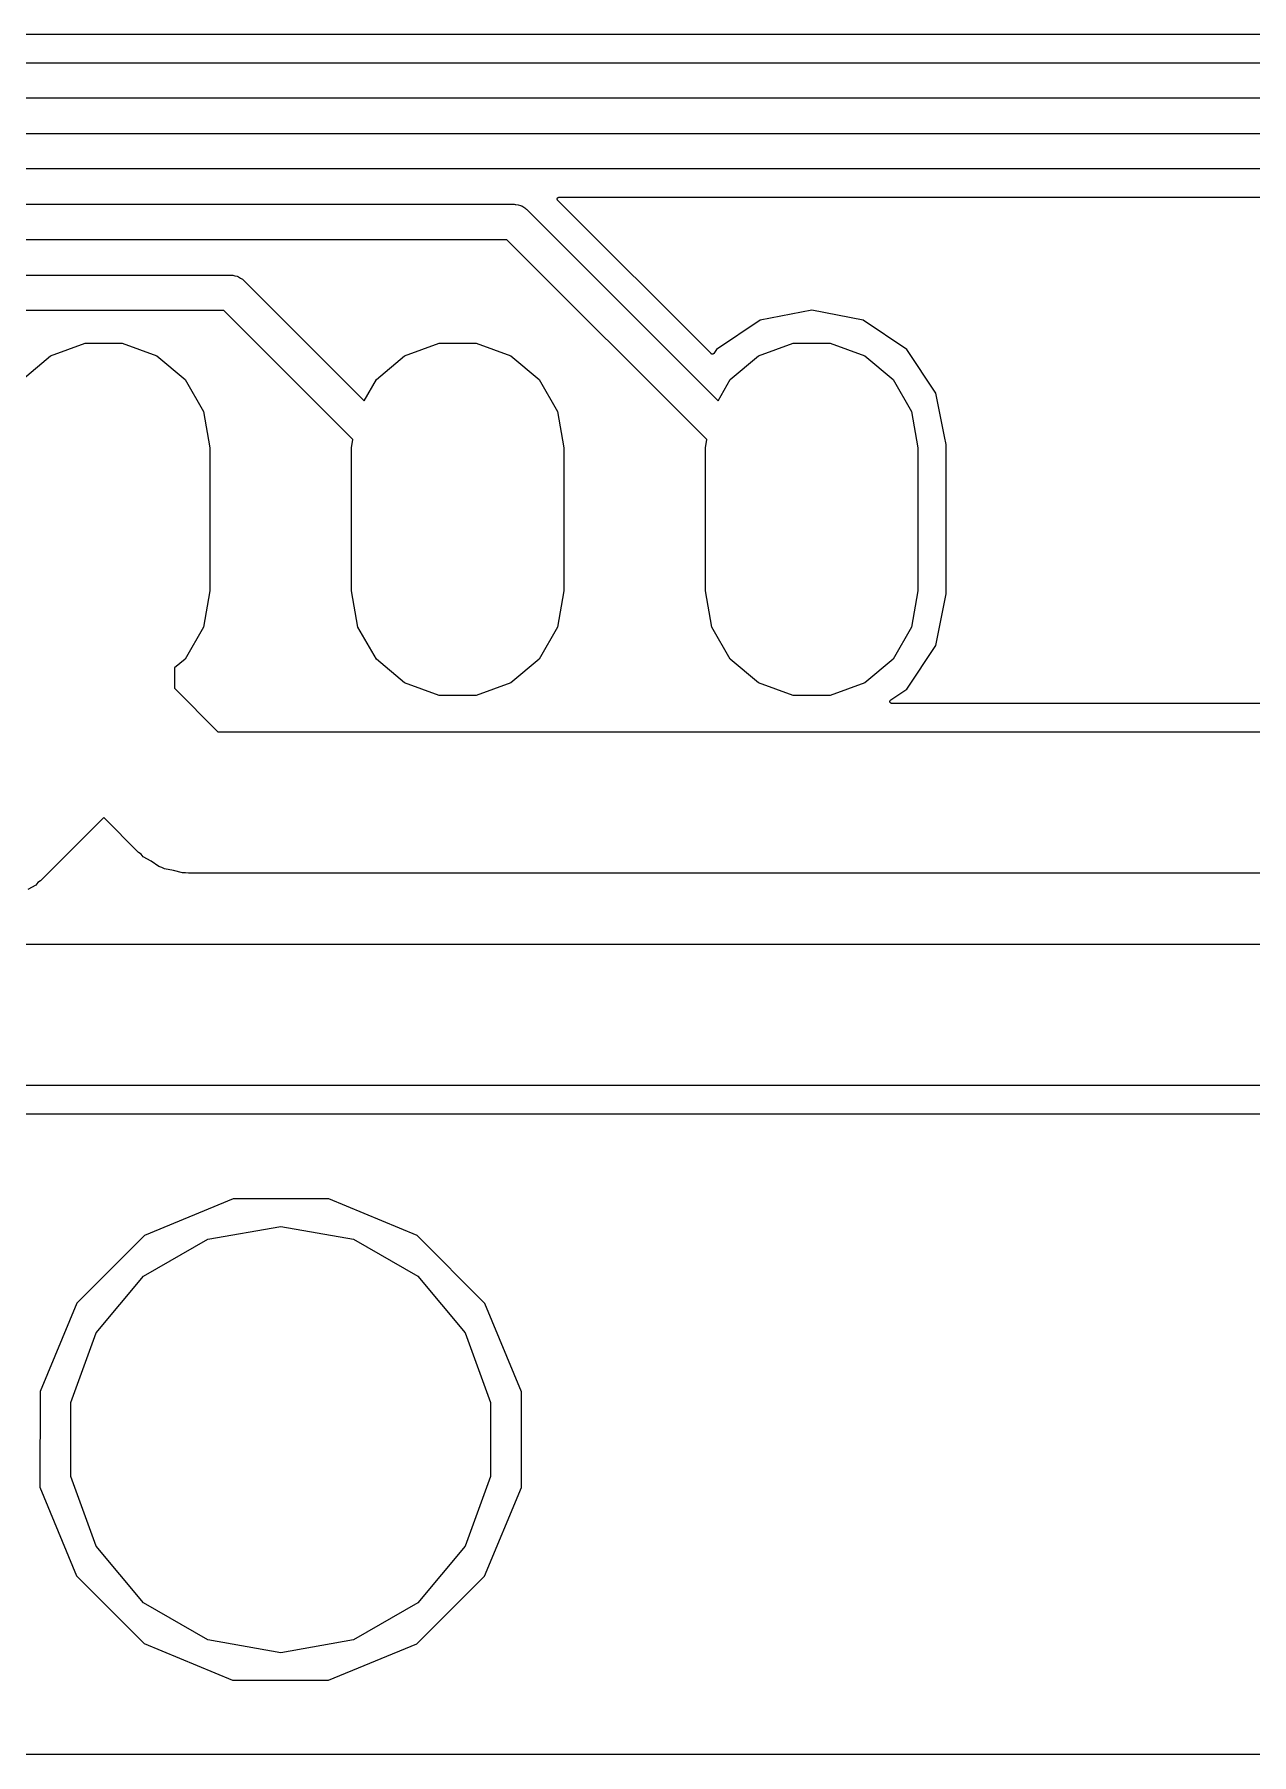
# Model space of a CAD drawing. Extents: x 0.3 to 75.7, y -92.7 to -0.5.
# Drawn here: x 36.11 to 44.71, y -92.72 to -80.58 of the extents above; entities that cross this region are included whole.
import ezdxf

# ---------------------------------------------------------------- set-up
doc = ezdxf.new("R2010")
doc.units = 0
doc.header["$MEASUREMENT"] = 0
doc.layers.add('BLACK', color=7, linetype='CONTINUOUS')

msp = doc.modelspace()

# ---------------------------------------------------------------- linework, layer by layer
at = {"layer": 'Black'}
for p, q in [((50.9987, -80.575), (32.4793, -80.575)), ((32.3911, -80.775), (51, -80.775)), ((50.9482, -81.025), (32.3393, -81.025)), ((32.184, -81.275), (49, -81.275)), ((48.9482, -81.525), (32.1322, -81.525)), ((39.8031, -81.7391), (39.8032, -81.7374)), ((39.8032, -81.7397), (39.8031, -81.7391)), ((39.8032, -81.7357), (39.8034, -81.7352)), ((39.8032, -81.7374), (39.8032, -81.7357)), ((39.8032, -81.7403), (39.8032, -81.7397)), ((39.8038, -81.7419), (39.8032, -81.7403)), ((39.8034, -81.7346), (39.8042, -81.7331)), ((39.8034, -81.7352), (39.8034, -81.7346)), ((39.8042, -81.7435), (39.8038, -81.7419)), ((39.8042, -81.7331), (39.8047, -81.7315)), ((39.8045, -81.744), (39.8042, -81.7435)), ((39.8047, -81.7445), (39.8045, -81.744)), ((39.8047, -81.7315), (39.8051, -81.7311)), ((39.8058, -81.7458), (39.8047, -81.7445)), ((39.8051, -81.7311), (39.8054, -81.7305)), ((39.8054, -81.7305), (39.8066, -81.7293)), ((39.8068, -81.7472), (39.8058, -81.7458)), ((39.8066, -81.7293), (39.8076, -81.728)), ((40.8896, -82.83), (39.8068, -81.7472)), ((39.8076, -81.728), (39.8081, -81.7278)), ((39.8081, -81.7278), (39.8085, -81.7274)), ((39.8085, -81.7274), (39.8101, -81.7266)), ((39.8101, -81.7266), (39.8116, -81.7258)), ((39.8116, -81.7258), (39.8121, -81.7257)), ((39.8121, -81.7257), (39.8126, -81.7254)), ((39.8126, -81.7254), (39.8143, -81.7253)), ((39.8143, -81.7253), (39.816, -81.725)), ((39.816, -81.725), (48.86, -81.725)), ((31.9251, -81.775), (39.5, -81.775)), ((39.5, -81.775), (39.5054, -81.776)), ((39.5054, -81.776), (39.5109, -81.7755)), ((39.5109, -81.7755), (39.5267, -81.7797)), ((39.5267, -81.7797), (39.5428, -81.7825)), ((39.5428, -81.7825), (39.5475, -81.7853)), ((39.5475, -81.7853), (39.5528, -81.7867)), ((39.5528, -81.7867), (39.5662, -81.7961)), ((39.5662, -81.7961), (39.5803, -81.8042)), ((39.5803, -81.8042), (39.5839, -81.8085)), ((39.5839, -81.8085), (39.5884, -81.8116)), ((39.5884, -81.8116), (40.9392, -83.1625)), ((39.4482, -82.025), (31.9251, -82.025)), ((40.8603, -83.437), (39.4482, -82.025)), ((31.718, -82.275), (37.5, -82.275)), ((37.5, -82.275), (37.5054, -82.276)), ((37.5054, -82.276), (37.5109, -82.2755)), ((37.5109, -82.2755), (37.5267, -82.2797)), ((37.5267, -82.2797), (37.5428, -82.2825)), ((37.5428, -82.2825), (37.5475, -82.2853)), ((37.5475, -82.2853), (37.5528, -82.2867)), ((37.5528, -82.2867), (37.5662, -82.2961)), ((37.5662, -82.2961), (37.5803, -82.3042)), ((37.5803, -82.3042), (37.5839, -82.3085)), ((37.5839, -82.3085), (37.5884, -82.3116)), ((37.5884, -82.3116), (38.4392, -83.1625)), ((37.4482, -82.525), (31.718, -82.525)), ((38.3603, -83.437), (37.4482, -82.525)), ((41.2365, -82.5939), (40.9284, -82.7998)), ((41.6, -82.5216), (41.2365, -82.5939)), ((41.9635, -82.5939), (41.6, -82.5216)), ((42.2716, -82.7998), (41.9635, -82.5939)), ((36.0255, -83.0131), (36.225, -82.8457)), ((36.225, -82.8457), (36.4698, -82.7566)), ((36.4698, -82.7566), (36.7302, -82.7566)), ((36.7302, -82.7566), (36.975, -82.8457)), ((36.975, -82.8457), (37.1745, -83.0131)), ((38.5255, -83.0131), (38.725, -82.8457)), ((38.725, -82.8457), (38.9698, -82.7566)), ((38.9698, -82.7566), (39.2302, -82.7566)), ((39.2302, -82.7566), (39.475, -82.8457)), ((39.475, -82.8457), (39.6745, -83.0131)), ((40.8897, -82.83), (40.8896, -82.83)), ((40.8898, -82.8302), (40.8897, -82.83)), ((40.8915, -82.8313), (40.8898, -82.8302)), ((40.8933, -82.8325), (40.8915, -82.8313)), ((40.8934, -82.8326), (40.8933, -82.8325)), ((40.8935, -82.8327), (40.8934, -82.8326)), ((40.8956, -82.8332), (40.8935, -82.8327)), ((40.8976, -82.8337), (40.8956, -82.8332)), ((40.8978, -82.8337), (40.8976, -82.8337)), ((40.8979, -82.8337), (40.8978, -82.8337)), ((40.9, -82.8335), (40.8979, -82.8337)), ((40.9021, -82.8333), (40.9, -82.8335)), ((40.9023, -82.8333), (40.9021, -82.8333)), ((40.9024, -82.8332), (40.9023, -82.8333)), ((40.9043, -82.8323), (40.9024, -82.8332)), ((40.9062, -82.8314), (40.9043, -82.8323)), ((40.9063, -82.8313), (40.9062, -82.8314)), ((40.9065, -82.8312), (40.9063, -82.8313)), ((40.9079, -82.8297), (40.9065, -82.8312)), ((40.9094, -82.8282), (40.9079, -82.8297)), ((40.9095, -82.8281), (40.9094, -82.8282)), ((40.9096, -82.828), (40.9095, -82.8281)), ((40.9284, -82.7998), (40.9096, -82.828)), ((41.0255, -83.0131), (41.225, -82.8457)), ((41.225, -82.8457), (41.4698, -82.7566)), ((41.4698, -82.7566), (41.7302, -82.7566)), ((41.7302, -82.7566), (41.975, -82.8457)), ((41.975, -82.8457), (42.1745, -83.0131)), ((42.4774, -83.1079), (42.2716, -82.7998)), ((37.1745, -83.0131), (37.3048, -83.2387)), ((38.4392, -83.1625), (38.5255, -83.0131)), ((39.6745, -83.0131), (39.8048, -83.2387)), ((40.9392, -83.1625), (41.0255, -83.0131)), ((42.1745, -83.0131), (42.3048, -83.2387)), ((42.5386, -83.4155), (42.4774, -83.1079)), ((37.3048, -83.2387), (37.35, -83.4952)), ((39.8048, -83.2387), (39.85, -83.4952)), ((42.3048, -83.2387), (42.35, -83.4952)), ((38.35, -83.4952), (38.3603, -83.437)), ((40.85, -83.4952), (40.8603, -83.437)), ((42.55, -83.4726), (42.5386, -83.4155)), ((37.35, -83.4952), (37.35, -84.5048)), ((38.35, -84.5048), (38.35, -83.4952)), ((39.85, -83.4952), (39.85, -84.5048)), ((40.85, -84.5048), (40.85, -83.4952)), ((42.35, -83.4952), (42.35, -84.5048)), ((42.55, -84.5274), (42.55, -83.4726)), ((37.35, -84.5048), (37.3048, -84.7613)), ((38.3952, -84.7613), (38.35, -84.5048)), ((39.85, -84.5048), (39.8048, -84.7613)), ((40.8952, -84.7613), (40.85, -84.5048)), ((42.35, -84.5048), (42.3048, -84.7613)), ((42.4774, -84.8921), (42.55, -84.5274)), ((37.3048, -84.7613), (37.1745, -84.9869)), ((38.5255, -84.9869), (38.3952, -84.7613)), ((39.8048, -84.7613), (39.6745, -84.9869)), ((41.0255, -84.9869), (40.8952, -84.7613)), ((42.3048, -84.7613), (42.1745, -84.9869)), ((42.2716, -85.2002), (42.4774, -84.8921)), ((37.1745, -84.9869), (37.1, -85.0494)), ((37.1, -85.0494), (37.1, -85.1929)), ((38.725, -85.1543), (38.5255, -84.9869)), ((39.6745, -84.9869), (39.475, -85.1543)), ((41.225, -85.1543), (41.0255, -84.9869)), ((42.1745, -84.9869), (41.975, -85.1543)), ((38.9698, -85.2434), (38.725, -85.1543)), ((39.475, -85.1543), (39.2302, -85.2434)), ((41.4698, -85.2434), (41.225, -85.1543)), ((41.975, -85.1543), (41.7302, -85.2434)), ((37.1, -85.1929), (37.4071, -85.5)), ((39.2302, -85.2434), (38.9698, -85.2434)), ((41.7302, -85.2434), (41.4698, -85.2434)), ((42.1521, -85.2878), (42.1523, -85.2863)), ((42.1523, -85.2885), (42.1521, -85.2878)), ((42.1523, -85.2847), (42.1526, -85.2841)), ((42.1523, -85.2863), (42.1523, -85.2847)), ((42.1523, -85.2893), (42.1523, -85.2885)), ((42.1528, -85.2907), (42.1523, -85.2893)), ((42.1526, -85.2834), (42.1533, -85.282)), ((42.1526, -85.2841), (42.1526, -85.2834)), ((42.1532, -85.2922), (42.1528, -85.2907)), ((42.1536, -85.2928), (42.1532, -85.2922)), ((42.1533, -85.282), (42.1539, -85.2805)), ((42.1539, -85.2935), (42.1536, -85.2928)), ((42.1539, -85.2805), (42.1543, -85.28)), ((42.1543, -85.28), (42.1546, -85.2793)), ((42.1546, -85.2793), (42.1558, -85.2782)), ((42.1558, -85.2782), (42.1568, -85.277)), ((42.1568, -85.277), (42.1574, -85.2767)), ((42.1574, -85.2767), (42.1579, -85.2762)), ((42.1579, -85.2762), (42.2716, -85.2002)), ((42.1549, -85.2947), (42.1539, -85.2935)), ((42.1557, -85.296), (42.1549, -85.2947)), ((42.1563, -85.2964), (42.1557, -85.296)), ((42.1568, -85.297), (42.1563, -85.2964)), ((42.1581, -85.2977), (42.1568, -85.297)), ((42.1594, -85.2987), (42.1581, -85.2977)), ((42.16, -85.2989), (42.1594, -85.2987)), ((42.1607, -85.2992), (42.16, -85.2989)), ((42.1622, -85.2995), (42.1607, -85.2992)), ((42.1637, -85.2999), (42.1622, -85.2995)), ((42.1644, -85.2999), (42.1637, -85.2999)), ((42.1651, -85.3), (42.1644, -85.2999)), ((45.0512, -85.3), (42.1651, -85.3)), ((37.4071, -85.5), (45.1517, -85.5)), ((36.6, -86.1071), (36.1536, -86.5536)), ((36.8464, -86.3536), (36.6, -86.1071)), ((36.8645, -86.3662), (36.8464, -86.3536)), ((36.8786, -86.383), (36.8645, -86.3662)), ((36.9352, -86.4157), (36.8786, -86.383)), ((36.9887, -86.4532), (36.9352, -86.4157)), ((37.0099, -86.4588), (36.9887, -86.4532)), ((37.029, -86.4698), (37.0099, -86.4588)), ((37.0933, -86.4812), (37.029, -86.4698)), ((37.1564, -86.4981), (37.0933, -86.4812)), ((37.1783, -86.4962), (37.1564, -86.4981)), ((37.2, -86.5), (37.1783, -86.4962)), ((45.1517, -86.5), (37.2, -86.5)), ((36.1214, -86.583), (36.0648, -86.6157)), ((36.1355, -86.5662), (36.1214, -86.583)), ((36.1536, -86.5536), (36.1355, -86.5662)), ((13.3071, -87), (47.3929, -87)), ((47.6, -88), (13.1, -88)), ((13.1013, -88.2), (47.5987, -88.2)), ((37.5133, -88.7997), (36.8883, -89.058)), ((38.1896, -88.8003), (37.5133, -88.7997)), ((38.8142, -89.0597), (38.1896, -88.8003)), ((36.8883, -89.058), (36.4097, -89.5358)), ((37.335, -89.0851), (37.85, -88.9943)), ((37.85, -88.9943), (38.365, -89.0851)), ((36.8821, -89.3465), (37.335, -89.0851)), ((38.365, -89.0851), (38.8179, -89.3465)), ((39.292, -89.5383), (38.8142, -89.0597)), ((36.546, -89.7471), (36.8821, -89.3465)), ((38.8179, -89.3465), (39.154, -89.7471)), ((36.4097, -89.5358), (36.1503, -90.1604)), ((39.5503, -90.1633), (39.292, -89.5383)), ((36.3671, -90.2385), (36.546, -89.7471)), ((39.154, -89.7471), (39.3329, -90.2385)), ((36.1503, -90.1604), (36.1497, -90.8367)), ((36.3671, -90.7615), (36.3671, -90.2385)), ((39.3329, -90.2385), (39.3329, -90.7615)), ((39.5497, -90.8392), (39.5503, -90.1633)), ((36.1497, -90.8367), (36.408, -91.4617)), ((36.546, -91.2529), (36.3671, -90.7615)), ((39.3329, -90.7615), (39.154, -91.2529)), ((39.2903, -91.4642), (39.5497, -90.8396)), ((39.5497, -90.8396), (39.5497, -90.8392)), ((39.5497, -90.8392), (39.5497, -90.8392)), ((36.8821, -91.6535), (36.546, -91.2529)), ((39.154, -91.2529), (38.8179, -91.6535)), ((36.408, -91.4617), (36.8858, -91.9403)), ((38.8117, -91.942), (39.2903, -91.4642)), ((37.335, -91.9149), (36.8821, -91.6535)), ((38.8179, -91.6535), (38.365, -91.9149)), ((36.8858, -91.9403), (37.5104, -92.1997)), ((37.85, -92.0057), (37.335, -91.9149)), ((38.365, -91.9149), (37.85, -92.0057)), ((38.1867, -92.2003), (38.8117, -91.942)), ((37.5104, -92.1997), (38.1867, -92.2003)), ((75.712, -92.725), (0.288, -92.725))]:
    msp.add_line(p, q, dxfattribs=at)

doc.saveas('drawing.dxf')
